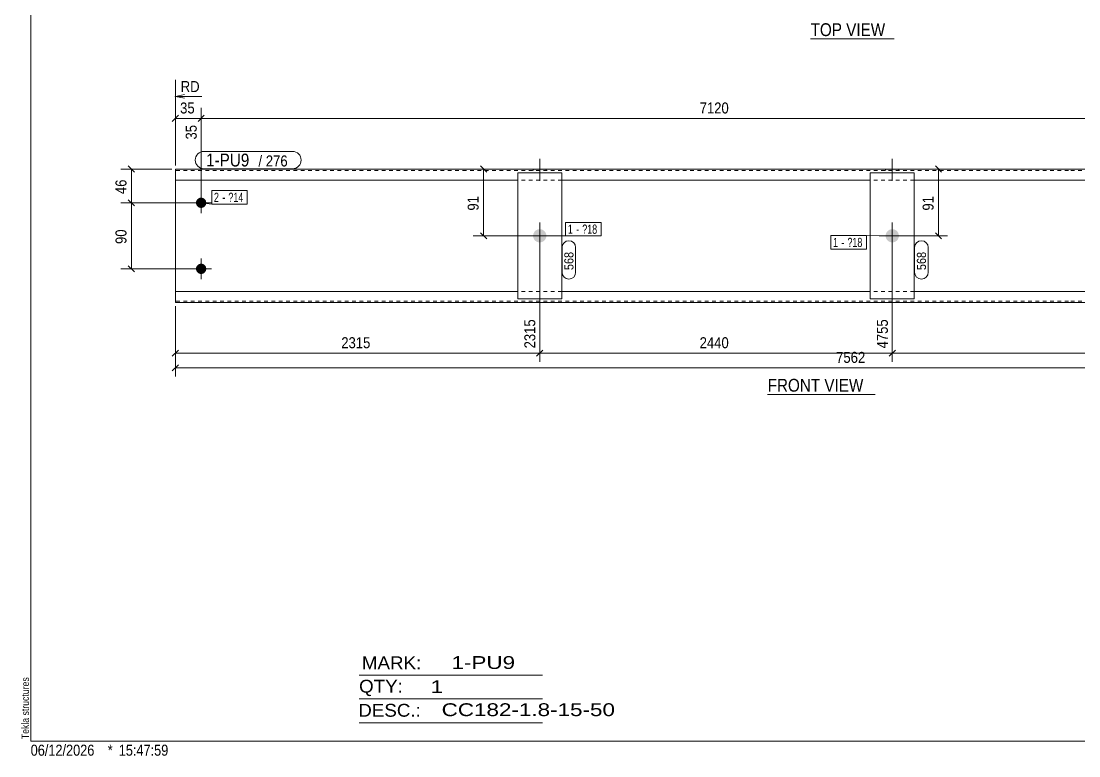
# Model space of a CAD drawing. Header units: millimetres. Extents: x 2 to 579, y 1 to 405.
# Drawn here: x 2.4 to 290.7, y 1 to 201.3 of the extents above; entities that cross this region are included whole.
import ezdxf

# ---------------------------------------------------------------- set-up
doc = ezdxf.new("R2010")
doc.units = ezdxf.units.MM
doc.linetypes.add('XKITLINE00', pattern=[0])
doc.linetypes.add('XKITLINE01', pattern=[4, 1, -1, 1, -1])
for name, color, linetype, lineweight in [('Bolt', 3, 'Continuous', 0), ('BoltMark', 7, 'Continuous', 0), ('Dimensions', 7, 'Continuous', 0), ('DrawingSheet', 5, 'Continuous', 0), ('OtherObjectType', 7, 'Continuous', 0), ('Part', 2, 'Continuous', 0), ('PartMark', 7, 'Continuous', 0)]:
    doc.layers.add(name, color=color, linetype=linetype, lineweight=lineweight)
doc.styles.add('ARIAL', font='ARIAL.TTF')
doc.styles.add('ARIAL_NARROW', font='ARIALN.TTF')

# ---------------------------------------------------------------- blocks, each defined once
blk = doc.blocks.new('*A1')
at = {"layer": 'Bolt'}
blk.add_hatch(color=3, dxfattribs=at).paths.add_polyline_path([(238.04, 160.59), (238.04, 160.95), (241.64, 160.95), (241.64, 160.59)], flags=17)
at = {"layer": 'Bolt', "color": 3, "linetype": 'XKITLINE00', "lineweight": 0}
for p, q in [((239.84, 163.77), (239.84, 157.77)), ((238.04, 160.95), (238.04, 160.59)), ((241.64, 160.95), (241.64, 160.59))]:
    blk.add_line(p, q, dxfattribs=at)
blk = doc.blocks.new('*A2')
at = {"layer": 'Bolt'}
blk.add_hatch(color=3, dxfattribs=at).paths.add_polyline_path([(141.94, 160.59), (141.94, 160.95), (145.54, 160.95), (145.54, 160.59)], flags=17)
at = {"layer": 'Bolt', "color": 3, "linetype": 'XKITLINE00', "lineweight": 0}
for p, q in [((143.74, 163.77), (143.74, 157.77)), ((141.94, 160.95), (141.94, 160.59)), ((145.54, 160.95), (145.54, 160.59))]:
    blk.add_line(p, q, dxfattribs=at)
blk = doc.blocks.new('*A3')
at = {"layer": 'Bolt'}
for points in [[(51.48, 153.15), (51.52, 153.15), (51.55, 153.15), (51.59, 153.14), (51.62, 153.14), (51.66, 153.13), (51.69, 153.13), (51.72, 153.12), (51.76, 153.12), (51.79, 153.11), (51.82, 153.1), (51.86, 153.09), (51.89, 153.08), (51.92, 153.07), (51.95, 153.06), (51.99, 153.04), (52.02, 153.03), (52.05, 153.02), (52.08, 153), (52.11, 152.98), (52.14, 152.97), (52.17, 152.95), (52.2, 152.93), (52.23, 152.91), (52.26, 152.89), (52.28, 152.87), (52.31, 152.85), (52.34, 152.83), (52.36, 152.81), (52.39, 152.79), (52.42, 152.76), (52.44, 152.74), (52.46, 152.72), (52.49, 152.69), (52.51, 152.66), (52.53, 152.64), (52.55, 152.61), (52.57, 152.58), (52.59, 152.56), (52.61, 152.53), (52.63, 152.5), (52.65, 152.47), (52.67, 152.44), (52.68, 152.41), (52.7, 152.38), (52.72, 152.35), (52.73, 152.32), (52.74, 152.29), (52.76, 152.25), (52.77, 152.22), (52.78, 152.19), (52.79, 152.16), (52.8, 152.12), (52.81, 152.09), (52.82, 152.06), (52.82, 152.02), (52.83, 151.99), (52.83, 151.96), (52.84, 151.92), (52.84, 151.89), (52.85, 151.85), (52.85, 151.82), (52.85, 151.78), (52.85, 151.75), (52.85, 151.72), (52.85, 151.68), (52.85, 151.65), (52.84, 151.61), (52.84, 151.58), (52.83, 151.54), (52.83, 151.51), (52.82, 151.48), (52.82, 151.44), (52.81, 151.41), (52.8, 151.38), (52.79, 151.34), (52.78, 151.31), (52.77, 151.28), (52.76, 151.25), (52.74, 151.21), (52.73, 151.18), (52.72, 151.15), (52.7, 151.12), (52.68, 151.09), (52.67, 151.06), (52.65, 151.03), (52.63, 151), (52.61, 150.97), (52.59, 150.94), (52.57, 150.92), (52.55, 150.89), (52.53, 150.86), (52.51, 150.84), (52.49, 150.81), (52.46, 150.78), (52.44, 150.76), (52.42, 150.74), (52.39, 150.71), (52.36, 150.69), (52.34, 150.67), (52.31, 150.65), (52.28, 150.63), (52.26, 150.61), (52.23, 150.59), (52.2, 150.57), (52.17, 150.55), (52.14, 150.53), (52.11, 150.52), (52.08, 150.5), (52.05, 150.48), (52.02, 150.47), (51.99, 150.46), (51.95, 150.44), (51.92, 150.43), (51.89, 150.42), (51.86, 150.41), (51.82, 150.4), (51.79, 150.39), (51.76, 150.38), (51.72, 150.38), (51.69, 150.37), (51.66, 150.37), (51.62, 150.36), (51.59, 150.36), (51.55, 150.35), (51.52, 150.35), (51.48, 150.35), (51.45, 150.35), (51.42, 150.35), (51.38, 150.35), (51.35, 150.35), (51.31, 150.36), (51.28, 150.36), (51.24, 150.37), (51.21, 150.37), (51.18, 150.38), (51.14, 150.38), (51.11, 150.39), (51.08, 150.4), (51.04, 150.41), (51.01, 150.42), (50.98, 150.43), (50.95, 150.44), (50.91, 150.46), (50.88, 150.47), (50.85, 150.48), (50.82, 150.5), (50.79, 150.52), (50.76, 150.53), (50.73, 150.55), (50.7, 150.57), (50.67, 150.59), (50.64, 150.61), (50.62, 150.63), (50.59, 150.65), (50.56, 150.67), (50.54, 150.69), (50.51, 150.71), (50.48, 150.74), (50.46, 150.76), (50.44, 150.78), (50.41, 150.81), (50.39, 150.84), (50.37, 150.86), (50.35, 150.89), (50.33, 150.92), (50.31, 150.94), (50.29, 150.97), (50.27, 151), (50.25, 151.03), (50.23, 151.06), (50.22, 151.09), (50.2, 151.12), (50.18, 151.15), (50.17, 151.18), (50.16, 151.21), (50.14, 151.25), (50.13, 151.28), (50.12, 151.31), (50.11, 151.34), (50.1, 151.38), (50.09, 151.41), (50.08, 151.44), (50.08, 151.48), (50.07, 151.51), (50.07, 151.54), (50.06, 151.58), (50.06, 151.61), (50.05, 151.65), (50.05, 151.68), (50.05, 151.72), (50.05, 151.75), (50.05, 151.78), (50.05, 151.82), (50.05, 151.85), (50.06, 151.89), (50.06, 151.92), (50.07, 151.96), (50.07, 151.99), (50.08, 152.02), (50.08, 152.06), (50.09, 152.09), (50.1, 152.12), (50.11, 152.16), (50.12, 152.19), (50.13, 152.22), (50.14, 152.25), (50.16, 152.29), (50.17, 152.32), (50.18, 152.35), (50.2, 152.38), (50.22, 152.41), (50.23, 152.44), (50.25, 152.47), (50.27, 152.5), (50.29, 152.53), (50.31, 152.56), (50.33, 152.58), (50.35, 152.61), (50.37, 152.64), (50.39, 152.66), (50.41, 152.69), (50.44, 152.72), (50.46, 152.74), (50.48, 152.76), (50.51, 152.79), (50.54, 152.81), (50.56, 152.83), (50.59, 152.85), (50.62, 152.87), (50.64, 152.89), (50.67, 152.91), (50.7, 152.93), (50.73, 152.95), (50.76, 152.97), (50.79, 152.98), (50.82, 153), (50.85, 153.02), (50.88, 153.03), (50.91, 153.04), (50.95, 153.06), (50.98, 153.07), (51.01, 153.08), (51.04, 153.09), (51.08, 153.1), (51.11, 153.11), (51.14, 153.12), (51.18, 153.12), (51.21, 153.13), (51.24, 153.13), (51.28, 153.14), (51.31, 153.14), (51.35, 153.15), (51.38, 153.15), (51.42, 153.15), (51.45, 153.15)], [(51.48, 135.15), (51.52, 135.15), (51.55, 135.15), (51.59, 135.14), (51.62, 135.14), (51.66, 135.13), (51.69, 135.13), (51.72, 135.12), (51.76, 135.12), (51.79, 135.11), (51.82, 135.1), (51.86, 135.09), (51.89, 135.08), (51.92, 135.07), (51.95, 135.06), (51.99, 135.04), (52.02, 135.03), (52.05, 135.02), (52.08, 135), (52.11, 134.98), (52.14, 134.97), (52.17, 134.95), (52.2, 134.93), (52.23, 134.91), (52.26, 134.89), (52.28, 134.87), (52.31, 134.85), (52.34, 134.83), (52.36, 134.81), (52.39, 134.79), (52.42, 134.76), (52.44, 134.74), (52.46, 134.72), (52.49, 134.69), (52.51, 134.66), (52.53, 134.64), (52.55, 134.61), (52.57, 134.58), (52.59, 134.56), (52.61, 134.53), (52.63, 134.5), (52.65, 134.47), (52.67, 134.44), (52.68, 134.41), (52.7, 134.38), (52.72, 134.35), (52.73, 134.32), (52.74, 134.29), (52.76, 134.25), (52.77, 134.22), (52.78, 134.19), (52.79, 134.16), (52.8, 134.12), (52.81, 134.09), (52.82, 134.06), (52.82, 134.02), (52.83, 133.99), (52.83, 133.96), (52.84, 133.92), (52.84, 133.89), (52.85, 133.85), (52.85, 133.82), (52.85, 133.78), (52.85, 133.75), (52.85, 133.72), (52.85, 133.68), (52.85, 133.65), (52.84, 133.61), (52.84, 133.58), (52.83, 133.54), (52.83, 133.51), (52.82, 133.48), (52.82, 133.44), (52.81, 133.41), (52.8, 133.38), (52.79, 133.34), (52.78, 133.31), (52.77, 133.28), (52.76, 133.25), (52.74, 133.21), (52.73, 133.18), (52.72, 133.15), (52.7, 133.12), (52.68, 133.09), (52.67, 133.06), (52.65, 133.03), (52.63, 133), (52.61, 132.97), (52.59, 132.94), (52.57, 132.92), (52.55, 132.89), (52.53, 132.86), (52.51, 132.84), (52.49, 132.81), (52.46, 132.78), (52.44, 132.76), (52.42, 132.74), (52.39, 132.71), (52.36, 132.69), (52.34, 132.67), (52.31, 132.65), (52.28, 132.63), (52.26, 132.61), (52.23, 132.59), (52.2, 132.57), (52.17, 132.55), (52.14, 132.53), (52.11, 132.52), (52.08, 132.5), (52.05, 132.48), (52.02, 132.47), (51.99, 132.46), (51.95, 132.44), (51.92, 132.43), (51.89, 132.42), (51.86, 132.41), (51.82, 132.4), (51.79, 132.39), (51.76, 132.38), (51.72, 132.38), (51.69, 132.37), (51.66, 132.37), (51.62, 132.36), (51.59, 132.36), (51.55, 132.35), (51.52, 132.35), (51.48, 132.35), (51.45, 132.35), (51.42, 132.35), (51.38, 132.35), (51.35, 132.35), (51.31, 132.36), (51.28, 132.36), (51.24, 132.37), (51.21, 132.37), (51.18, 132.38), (51.14, 132.38), (51.11, 132.39), (51.08, 132.4), (51.04, 132.41), (51.01, 132.42), (50.98, 132.43), (50.95, 132.44), (50.91, 132.46), (50.88, 132.47), (50.85, 132.48), (50.82, 132.5), (50.79, 132.52), (50.76, 132.53), (50.73, 132.55), (50.7, 132.57), (50.67, 132.59), (50.64, 132.61), (50.62, 132.63), (50.59, 132.65), (50.56, 132.67), (50.54, 132.69), (50.51, 132.71), (50.48, 132.74), (50.46, 132.76), (50.44, 132.78), (50.41, 132.81), (50.39, 132.84), (50.37, 132.86), (50.35, 132.89), (50.33, 132.92), (50.31, 132.94), (50.29, 132.97), (50.27, 133), (50.25, 133.03), (50.23, 133.06), (50.22, 133.09), (50.2, 133.12), (50.18, 133.15), (50.17, 133.18), (50.16, 133.21), (50.14, 133.25), (50.13, 133.28), (50.12, 133.31), (50.11, 133.34), (50.1, 133.38), (50.09, 133.41), (50.08, 133.44), (50.08, 133.48), (50.07, 133.51), (50.07, 133.54), (50.06, 133.58), (50.06, 133.61), (50.05, 133.65), (50.05, 133.68), (50.05, 133.72), (50.05, 133.75), (50.05, 133.78), (50.05, 133.82), (50.05, 133.85), (50.06, 133.89), (50.06, 133.92), (50.07, 133.96), (50.07, 133.99), (50.08, 134.02), (50.08, 134.06), (50.09, 134.09), (50.1, 134.12), (50.11, 134.16), (50.12, 134.19), (50.13, 134.22), (50.14, 134.25), (50.16, 134.29), (50.17, 134.32), (50.18, 134.35), (50.2, 134.38), (50.22, 134.41), (50.23, 134.44), (50.25, 134.47), (50.27, 134.5), (50.29, 134.53), (50.31, 134.56), (50.33, 134.58), (50.35, 134.61), (50.37, 134.64), (50.39, 134.66), (50.41, 134.69), (50.44, 134.72), (50.46, 134.74), (50.48, 134.76), (50.51, 134.79), (50.54, 134.81), (50.56, 134.83), (50.59, 134.85), (50.62, 134.87), (50.64, 134.89), (50.67, 134.91), (50.7, 134.93), (50.73, 134.95), (50.76, 134.97), (50.79, 134.98), (50.82, 135), (50.85, 135.02), (50.88, 135.03), (50.91, 135.04), (50.95, 135.06), (50.98, 135.07), (51.01, 135.08), (51.04, 135.09), (51.08, 135.1), (51.11, 135.11), (51.14, 135.12), (51.18, 135.12), (51.21, 135.13), (51.24, 135.13), (51.28, 135.14), (51.31, 135.14), (51.35, 135.15), (51.38, 135.15), (51.42, 135.15), (51.45, 135.15)]]:
    blk.add_hatch(color=3, dxfattribs=at).paths.add_polyline_path(points, flags=17)
at = {"layer": 'Bolt', "color": 3, "linetype": 'XKITLINE00', "lineweight": 0}
for p, q in [((51.45, 148.95), (51.45, 154.55)), ((54.25, 151.75), (48.65, 151.75)), ((51.45, 130.95), (51.45, 136.55)), ((54.25, 133.75), (48.65, 133.75))]:
    blk.add_line(p, q, dxfattribs=at)
blk = doc.blocks.new('*A5')
at = {"layer": 'Bolt'}
blk.add_hatch(color=3, dxfattribs=at).paths.add_polyline_path([(145.54, 142.71), (145.54, 142.66), (145.54, 142.62), (145.54, 142.57), (145.53, 142.53), (145.52, 142.49), (145.52, 142.44), (145.51, 142.4), (145.5, 142.36), (145.49, 142.31), (145.48, 142.27), (145.47, 142.23), (145.45, 142.19), (145.44, 142.14), (145.42, 142.1), (145.41, 142.06), (145.39, 142.02), (145.37, 141.98), (145.35, 141.94), (145.33, 141.9), (145.31, 141.86), (145.29, 141.82), (145.26, 141.79), (145.24, 141.75), (145.22, 141.71), (145.19, 141.68), (145.16, 141.64), (145.14, 141.61), (145.11, 141.57), (145.08, 141.54), (145.05, 141.51), (145.02, 141.48), (144.99, 141.45), (144.95, 141.42), (144.92, 141.39), (144.89, 141.36), (144.85, 141.33), (144.82, 141.3), (144.78, 141.28), (144.74, 141.25), (144.71, 141.23), (144.67, 141.21), (144.63, 141.18), (144.59, 141.16), (144.55, 141.14), (144.51, 141.12), (144.47, 141.1), (144.43, 141.09), (144.39, 141.07), (144.35, 141.06), (144.31, 141.04), (144.27, 141.03), (144.22, 141.02), (144.18, 141), (144.14, 140.99), (144.1, 140.98), (144.05, 140.98), (144.01, 140.97), (143.96, 140.96), (143.92, 140.96), (143.88, 140.95), (143.83, 140.95), (143.79, 140.95), (143.74, 140.95), (143.7, 140.95), (143.66, 140.95), (143.61, 140.95), (143.57, 140.96), (143.52, 140.96), (143.48, 140.97), (143.44, 140.98), (143.39, 140.98), (143.35, 140.99), (143.31, 141), (143.26, 141.02), (143.22, 141.03), (143.18, 141.04), (143.14, 141.06), (143.1, 141.07), (143.06, 141.09), (143.01, 141.1), (142.97, 141.12), (142.93, 141.14), (142.9, 141.16), (142.86, 141.18), (142.82, 141.21), (142.78, 141.23), (142.74, 141.25), (142.71, 141.28), (142.67, 141.3), (142.64, 141.33), (142.6, 141.36), (142.57, 141.39), (142.54, 141.42), (142.5, 141.45), (142.47, 141.48), (142.44, 141.51), (142.41, 141.54), (142.38, 141.57), (142.35, 141.61), (142.32, 141.64), (142.3, 141.68), (142.27, 141.71), (142.25, 141.75), (142.22, 141.79), (142.2, 141.82), (142.18, 141.86), (142.16, 141.9), (142.14, 141.94), (142.12, 141.98), (142.1, 142.02), (142.08, 142.06), (142.06, 142.1), (142.05, 142.14), (142.03, 142.19), (142.02, 142.23), (142.01, 142.27), (142, 142.31), (141.99, 142.36), (141.98, 142.4), (141.97, 142.44), (141.96, 142.49), (141.96, 142.53), (141.95, 142.57), (141.95, 142.62), (141.95, 142.66), (141.94, 142.71), (141.94, 142.75), (141.94, 142.79), (141.95, 142.84), (141.95, 142.88), (141.95, 142.93), (141.96, 142.97), (141.96, 143.01), (141.97, 143.06), (141.98, 143.1), (141.99, 143.14), (142, 143.19), (142.01, 143.23), (142.02, 143.27), (142.03, 143.31), (142.05, 143.36), (142.06, 143.4), (142.08, 143.44), (142.1, 143.48), (142.12, 143.52), (142.14, 143.56), (142.16, 143.6), (142.18, 143.64), (142.2, 143.68), (142.22, 143.71), (142.25, 143.75), (142.27, 143.79), (142.3, 143.82), (142.32, 143.86), (142.35, 143.89), (142.38, 143.93), (142.41, 143.96), (142.44, 143.99), (142.47, 144.02), (142.5, 144.05), (142.54, 144.08), (142.57, 144.11), (142.6, 144.14), (142.64, 144.17), (142.67, 144.2), (142.71, 144.22), (142.74, 144.25), (142.78, 144.27), (142.82, 144.29), (142.86, 144.32), (142.9, 144.34), (142.93, 144.36), (142.97, 144.38), (143.01, 144.4), (143.06, 144.41), (143.1, 144.43), (143.14, 144.44), (143.18, 144.46), (143.22, 144.47), (143.26, 144.48), (143.31, 144.5), (143.35, 144.51), (143.39, 144.52), (143.44, 144.52), (143.48, 144.53), (143.52, 144.54), (143.57, 144.54), (143.61, 144.55), (143.66, 144.55), (143.7, 144.55), (143.74, 144.55), (143.79, 144.55), (143.83, 144.55), (143.88, 144.55), (143.92, 144.54), (143.96, 144.54), (144.01, 144.53), (144.05, 144.52), (144.1, 144.52), (144.14, 144.51), (144.18, 144.5), (144.22, 144.48), (144.27, 144.47), (144.31, 144.46), (144.35, 144.44), (144.39, 144.43), (144.43, 144.41), (144.47, 144.4), (144.51, 144.38), (144.55, 144.36), (144.59, 144.34), (144.63, 144.32), (144.67, 144.29), (144.71, 144.27), (144.74, 144.25), (144.78, 144.22), (144.82, 144.2), (144.85, 144.17), (144.89, 144.14), (144.92, 144.11), (144.95, 144.08), (144.99, 144.05), (145.02, 144.02), (145.05, 143.99), (145.08, 143.96), (145.11, 143.93), (145.14, 143.89), (145.16, 143.86), (145.19, 143.82), (145.22, 143.79), (145.24, 143.75), (145.26, 143.71), (145.29, 143.68), (145.31, 143.64), (145.33, 143.6), (145.35, 143.56), (145.37, 143.52), (145.39, 143.48), (145.41, 143.44), (145.42, 143.4), (145.44, 143.36), (145.45, 143.31), (145.47, 143.27), (145.48, 143.23), (145.49, 143.19), (145.5, 143.14), (145.51, 143.1), (145.52, 143.06), (145.52, 143.01), (145.53, 142.97), (145.54, 142.93), (145.54, 142.88), (145.54, 142.84), (145.54, 142.79), (145.54, 142.75)], flags=17)
at = {"layer": 'Bolt', "color": 3, "linetype": 'XKITLINE00', "lineweight": 0}
for p, q in [((143.74, 146.35), (143.74, 139.15)), ((147.34, 142.75), (140.14, 142.75))]:
    blk.add_line(p, q, dxfattribs=at)
blk = doc.blocks.new('*A6')
at = {"layer": 'Bolt'}
blk.add_hatch(color=3, dxfattribs=at).paths.add_polyline_path([(241.64, 142.71), (241.64, 142.66), (241.64, 142.62), (241.64, 142.57), (241.63, 142.53), (241.62, 142.49), (241.62, 142.44), (241.61, 142.4), (241.6, 142.36), (241.59, 142.31), (241.58, 142.27), (241.57, 142.23), (241.55, 142.19), (241.54, 142.14), (241.52, 142.1), (241.51, 142.06), (241.49, 142.02), (241.47, 141.98), (241.45, 141.94), (241.43, 141.9), (241.41, 141.86), (241.39, 141.82), (241.36, 141.79), (241.34, 141.75), (241.32, 141.71), (241.29, 141.68), (241.26, 141.64), (241.24, 141.61), (241.21, 141.57), (241.18, 141.54), (241.15, 141.51), (241.12, 141.48), (241.09, 141.45), (241.05, 141.42), (241.02, 141.39), (240.99, 141.36), (240.95, 141.33), (240.92, 141.3), (240.88, 141.28), (240.84, 141.25), (240.81, 141.23), (240.77, 141.21), (240.73, 141.18), (240.69, 141.16), (240.65, 141.14), (240.61, 141.12), (240.57, 141.1), (240.53, 141.09), (240.49, 141.07), (240.45, 141.06), (240.41, 141.04), (240.37, 141.03), (240.32, 141.02), (240.28, 141), (240.24, 140.99), (240.2, 140.98), (240.15, 140.98), (240.11, 140.97), (240.06, 140.96), (240.02, 140.96), (239.98, 140.95), (239.93, 140.95), (239.89, 140.95), (239.84, 140.95), (239.8, 140.95), (239.76, 140.95), (239.71, 140.95), (239.67, 140.96), (239.62, 140.96), (239.58, 140.97), (239.54, 140.98), (239.49, 140.98), (239.45, 140.99), (239.41, 141), (239.36, 141.02), (239.32, 141.03), (239.28, 141.04), (239.24, 141.06), (239.2, 141.07), (239.16, 141.09), (239.11, 141.1), (239.07, 141.12), (239.03, 141.14), (239, 141.16), (238.96, 141.18), (238.92, 141.21), (238.88, 141.23), (238.84, 141.25), (238.81, 141.28), (238.77, 141.3), (238.74, 141.33), (238.7, 141.36), (238.67, 141.39), (238.64, 141.42), (238.6, 141.45), (238.57, 141.48), (238.54, 141.51), (238.51, 141.54), (238.48, 141.57), (238.45, 141.61), (238.42, 141.64), (238.4, 141.68), (238.37, 141.71), (238.35, 141.75), (238.32, 141.79), (238.3, 141.82), (238.28, 141.86), (238.26, 141.9), (238.24, 141.94), (238.22, 141.98), (238.2, 142.02), (238.18, 142.06), (238.16, 142.1), (238.15, 142.14), (238.13, 142.19), (238.12, 142.23), (238.11, 142.27), (238.1, 142.31), (238.09, 142.36), (238.08, 142.4), (238.07, 142.44), (238.06, 142.49), (238.06, 142.53), (238.05, 142.57), (238.05, 142.62), (238.05, 142.66), (238.04, 142.71), (238.04, 142.75), (238.04, 142.79), (238.05, 142.84), (238.05, 142.88), (238.05, 142.93), (238.06, 142.97), (238.06, 143.01), (238.07, 143.06), (238.08, 143.1), (238.09, 143.14), (238.1, 143.19), (238.11, 143.23), (238.12, 143.27), (238.13, 143.31), (238.15, 143.36), (238.16, 143.4), (238.18, 143.44), (238.2, 143.48), (238.22, 143.52), (238.24, 143.56), (238.26, 143.6), (238.28, 143.64), (238.3, 143.68), (238.32, 143.71), (238.35, 143.75), (238.37, 143.79), (238.4, 143.82), (238.42, 143.86), (238.45, 143.89), (238.48, 143.93), (238.51, 143.96), (238.54, 143.99), (238.57, 144.02), (238.6, 144.05), (238.64, 144.08), (238.67, 144.11), (238.7, 144.14), (238.74, 144.17), (238.77, 144.2), (238.81, 144.22), (238.84, 144.25), (238.88, 144.27), (238.92, 144.29), (238.96, 144.32), (239, 144.34), (239.03, 144.36), (239.07, 144.38), (239.11, 144.4), (239.16, 144.41), (239.2, 144.43), (239.24, 144.44), (239.28, 144.46), (239.32, 144.47), (239.36, 144.48), (239.41, 144.5), (239.45, 144.51), (239.49, 144.52), (239.54, 144.52), (239.58, 144.53), (239.62, 144.54), (239.67, 144.54), (239.71, 144.55), (239.76, 144.55), (239.8, 144.55), (239.84, 144.55), (239.89, 144.55), (239.93, 144.55), (239.98, 144.55), (240.02, 144.54), (240.06, 144.54), (240.11, 144.53), (240.15, 144.52), (240.2, 144.52), (240.24, 144.51), (240.28, 144.5), (240.32, 144.48), (240.37, 144.47), (240.41, 144.46), (240.45, 144.44), (240.49, 144.43), (240.53, 144.41), (240.57, 144.4), (240.61, 144.38), (240.65, 144.36), (240.69, 144.34), (240.73, 144.32), (240.77, 144.29), (240.81, 144.27), (240.84, 144.25), (240.88, 144.22), (240.92, 144.2), (240.95, 144.17), (240.99, 144.14), (241.02, 144.11), (241.05, 144.08), (241.09, 144.05), (241.12, 144.02), (241.15, 143.99), (241.18, 143.96), (241.21, 143.93), (241.24, 143.89), (241.26, 143.86), (241.29, 143.82), (241.32, 143.79), (241.34, 143.75), (241.36, 143.71), (241.39, 143.68), (241.41, 143.64), (241.43, 143.6), (241.45, 143.56), (241.47, 143.52), (241.49, 143.48), (241.51, 143.44), (241.52, 143.4), (241.54, 143.36), (241.55, 143.31), (241.57, 143.27), (241.58, 143.23), (241.59, 143.19), (241.6, 143.14), (241.61, 143.1), (241.62, 143.06), (241.62, 143.01), (241.63, 142.97), (241.64, 142.93), (241.64, 142.88), (241.64, 142.84), (241.64, 142.79), (241.64, 142.75)], flags=17)
at = {"layer": 'Bolt', "color": 3, "linetype": 'XKITLINE00', "lineweight": 0}
for p, q in [((239.84, 146.35), (239.84, 139.15)), ((243.44, 142.75), (236.24, 142.75))]:
    blk.add_line(p, q, dxfattribs=at)
blk = doc.blocks.new('*A7')
at = {"layer": 'Part', "color": 2, "linetype": 'XKITLINE00', "lineweight": 0}
for p, q in [((44.45, 124.55), (44.45, 160.95)), ((95.64, 160.95), (44.45, 160.95)), ((191.74, 160.95), (95.74, 160.95)), ((287.84, 160.95), (191.84, 160.95)), ((413.54, 160.95), (287.94, 160.95)), ((95.64, 157.95), (44.45, 157.95)), ((137.74, 157.95), (95.74, 157.95)), ((191.74, 157.95), (149.74, 157.95)), ((233.84, 157.95), (191.84, 157.95)), ((287.84, 157.95), (245.84, 157.95)), ((413.54, 157.95), (287.94, 157.95)), ((95.64, 127.55), (44.45, 127.55)), ((137.74, 127.55), (95.74, 127.55)), ((191.74, 127.55), (149.74, 127.55)), ((233.84, 127.55), (191.84, 127.55)), ((287.84, 127.55), (245.84, 127.55)), ((413.54, 127.55), (287.94, 127.55)), ((95.64, 124.55), (44.45, 124.55)), ((191.74, 124.55), (95.74, 124.55)), ((287.84, 124.55), (191.84, 124.55)), ((413.54, 124.55), (287.94, 124.55))]:
    blk.add_line(p, q, dxfattribs=at)
at = {"layer": 'Part', "color": 7, "linetype": 'XKITLINE01', "lineweight": 0}
for p, q in [((95.64, 160.59), (44.45, 160.59)), ((191.74, 160.59), (95.74, 160.59)), ((287.84, 160.59), (191.84, 160.59)), ((413.54, 160.59), (287.94, 160.59)), ((149.74, 157.95), (137.74, 157.95)), ((245.84, 157.95), (233.84, 157.95)), ((149.74, 127.55), (137.74, 127.55)), ((245.84, 127.55), (233.84, 127.55)), ((95.64, 124.91), (44.45, 124.91)), ((191.74, 124.91), (95.74, 124.91)), ((287.84, 124.91), (191.84, 124.91)), ((413.54, 124.91), (287.94, 124.91))]:
    blk.add_line(p, q, dxfattribs=at)
blk = doc.blocks.new('*A8')
at = {"layer": 'Part', "color": 2, "linetype": 'XKITLINE00', "lineweight": 0}
for p, q in [((137.74, 159.95), (137.74, 125.55)), ((149.74, 159.95), (137.74, 159.95)), ((149.74, 125.55), (149.74, 159.95)), ((137.74, 125.55), (149.74, 125.55))]:
    blk.add_line(p, q, dxfattribs=at)
blk = doc.blocks.new('*A9')
at = {"layer": 'Part', "color": 2, "linetype": 'XKITLINE00', "lineweight": 0}
for p, q in [((233.84, 159.95), (233.84, 125.55)), ((245.84, 159.95), (233.84, 159.95)), ((245.84, 125.55), (245.84, 159.95)), ((233.84, 125.55), (245.84, 125.55))]:
    blk.add_line(p, q, dxfattribs=at)
blk = doc.blocks.new('*A19')
at = {"layer": 'DrawingSheet', "color": 5, "linetype": 'XKITLINE00', "lineweight": 0}
for p, q in [((5, 405), (5, 5)), ((5, 5), (579, 5))]:
    blk.add_line(p, q, dxfattribs=at)
at = {"layer": 'DrawingSheet', "color": 5, "style": 'ARIAL', "width": 0.85}
blk.add_text('Tekla structures', height=2, rotation=90, dxfattribs=at).set_placement((4.5, 5.5))
blk = doc.blocks.new('*A23')
at = {"layer": 'OtherObjectType', "color": 6, "linetype": 'XKITLINE00', "lineweight": 0}
for p, q in [((94.5, 23), (144.5, 23)), ((94.5, 16.5), (144.5, 16.5)), ((94.5, 10), (144.5, 10))]:
    blk.add_line(p, q, dxfattribs=at)
at = {"layer": 'OtherObjectType', "color": 6, "style": 'ARIAL_NARROW'}
for s, width, p in [('MARK:', 1.275, (95.27, 24.58)), ('1-PU9', 1.525501, (119.69, 24.65)), ('QTY:', 1.275, (94.5, 18.19)), ('1', 1.525501, (113.99, 18.05)), ('DESC.:', 1.275, (94.29, 11.63)), ('CC182-1.8-15-50', 1.525501, (117, 11.79))]:
    blk.add_text(s, height=3.5, dxfattribs=dict(at, width=width)).set_placement(p)
blk = doc.blocks.new('*A26')
at = {"layer": 'OtherObjectType', "color": 7, "style": 'ARIAL_NARROW', "width": 1.008832}
for s, p in [('06/12/2026', (4.99, 1)), ('*', (26, 1)), ('15:47:59', (29, 1))]:
    blk.add_text(s, height=3, dxfattribs=at).set_placement(p)
blk = doc.blocks.new('*A27')
at = {"layer": 'Dimensions', "color": 7, "linetype": 'XKITLINE00', "lineweight": 0}
for p, q in [((44.45, 123.55), (44.45, 104.35)), ((45.3, 107.6), (43.6, 105.9)), ((44.45, 106.75), (413.54, 106.75))]:
    blk.add_line(p, q, dxfattribs=at)
at = {"layer": 'Dimensions', "color": 3}
blk.add_point((44.45, 106.75), dxfattribs=at)
at = {"layer": 'Dimensions', "color": 3, "style": 'ARIAL', "width": 0.85}
blk.add_text('7562', height=3, dxfattribs=at).set_placement((224.54, 108.1))
blk = doc.blocks.new('*A28')
at = {"layer": 'Dimensions', "color": 7, "linetype": 'XKITLINE00', "lineweight": 0}
for p, q in [((143.74, 141.75), (143.74, 108.35)), ((44.45, 123.55), (44.45, 108.35)), ((45.3, 111.6), (43.6, 109.9)), ((44.45, 110.75), (143.74, 110.75)), ((144.59, 111.6), (142.9, 109.9))]:
    blk.add_line(p, q, dxfattribs=at)
at = {"layer": 'Dimensions', "color": 3}
for p in [(44.45, 110.75), (143.74, 110.75)]:
    blk.add_point(p, dxfattribs=at)
at = {"layer": 'Dimensions', "color": 3, "style": 'ARIAL', "width": 0.85}
blk.add_text('2315', height=3, rotation=90.0002, dxfattribs=at).set_placement((142.54, 112.05))
blk.add_text('2315', height=3, dxfattribs=at).set_placement((89.65, 112.1))
blk = doc.blocks.new('*A29')
at = {"layer": 'Dimensions', "color": 7, "linetype": 'XKITLINE00', "lineweight": 0}
for p, q in [((143.74, 141.75), (143.74, 108.35)), ((239.84, 141.75), (239.84, 108.35)), ((144.59, 111.6), (142.9, 109.9)), ((143.74, 110.75), (239.84, 110.75)), ((240.69, 111.6), (239, 109.9))]:
    blk.add_line(p, q, dxfattribs=at)
at = {"layer": 'Dimensions', "color": 3}
for p in [(143.74, 110.75), (239.84, 110.75)]:
    blk.add_point(p, dxfattribs=at)
at = {"layer": 'Dimensions', "color": 3, "style": 'ARIAL', "width": 0.85}
blk.add_text('4755', height=3, rotation=90.0002, dxfattribs=at).set_placement((238.64, 112.05))
blk.add_text('2440', height=3, dxfattribs=at).set_placement((187.34, 112.1))
blk = doc.blocks.new('*A30')
at = {"layer": 'Dimensions', "color": 7, "linetype": 'XKITLINE00', "lineweight": 0}
for p, q in [((239.84, 141.75), (239.84, 108.35)), ((413.54, 123.55), (413.54, 108.35)), ((240.69, 111.6), (239, 109.9)), ((239.84, 110.75), (413.54, 110.75)), ((414.39, 111.6), (412.69, 109.9))]:
    blk.add_line(p, q, dxfattribs=at)
at = {"layer": 'Dimensions', "color": 3}
for p in [(239.84, 110.75), (413.54, 110.75)]:
    blk.add_point(p, dxfattribs=at)
at = {"layer": 'Dimensions', "color": 3, "style": 'ARIAL', "width": 0.85}
blk.add_text('7562', height=3, rotation=90.0002, dxfattribs=at).set_placement((412.34, 112.05))
blk.add_text('2807', height=3, dxfattribs=at).set_placement((322.24, 112.1))
blk = doc.blocks.new('*A31')
at = {"layer": 'Dimensions', "color": 7, "linetype": 'XKITLINE00', "lineweight": 0}
for p, q in [((44.45, 161.95), (44.45, 185.25)), ((46.95, 181.25), (44.45, 180.75)), ((46.95, 180.25), (44.45, 180.75)), ((51.67, 180.75), (44.45, 180.75)), ((44.45, 161.95), (44.45, 177.6)), ((51.45, 152.75), (51.45, 177.6)), ((45.3, 175.6), (43.6, 173.9)), ((44.45, 174.75), (51.45, 174.75)), ((52.3, 175.6), (50.6, 173.9))]:
    blk.add_line(p, q, dxfattribs=at)
at = {"layer": 'Dimensions', "color": 7}
blk.add_point((44.45, 180.75), dxfattribs=at)
at = {"layer": 'Dimensions', "color": 3}
for p in [(44.45, 174.75), (51.45, 174.75)]:
    blk.add_point(p, dxfattribs=at)
at = {"layer": 'Dimensions', "color": 3, "style": 'ARIAL', "width": 0.85}
for s, p in [('RD', (45.89, 181.95)), ('35', (45.72, 176.1))]:
    blk.add_text(s, height=3, dxfattribs=at).set_placement(p)
blk.add_text('35', height=3, rotation=90.0002, dxfattribs=at).set_placement((50.25, 169))
blk = doc.blocks.new('*A32')
at = {"layer": 'Dimensions', "color": 7, "linetype": 'XKITLINE00', "lineweight": 0}
for p, q in [((51.45, 152.75), (51.45, 177.6)), ((332.14, 152.75), (332.14, 177.6)), ((52.3, 175.6), (50.6, 173.9)), ((51.45, 174.75), (332.14, 174.75)), ((332.99, 175.6), (331.29, 173.9))]:
    blk.add_line(p, q, dxfattribs=at)
at = {"layer": 'Dimensions', "color": 3}
for p in [(51.45, 174.75), (332.14, 174.75)]:
    blk.add_point(p, dxfattribs=at)
at = {"layer": 'Dimensions', "color": 3, "style": 'ARIAL', "width": 0.85}
blk.add_text('7120', height=3, dxfattribs=at).set_placement((187.34, 176.1))
blk.add_text('7155', height=3, rotation=90.0002, dxfattribs=at).set_placement((330.94, 164.55))
blk = doc.blocks.new('*A35')
at = {"layer": 'Dimensions', "color": 7, "linetype": 'XKITLINE00', "lineweight": 0}
for p, q in [((127.6, 161.8), (129.3, 160.1)), ((142.74, 160.95), (125.6, 160.95)), ((128.45, 142.75), (128.45, 160.95)), ((142.74, 142.75), (125.6, 142.75)), ((127.6, 143.6), (129.3, 141.9))]:
    blk.add_line(p, q, dxfattribs=at)
at = {"layer": 'Dimensions', "color": 3}
for p in [(128.45, 160.95), (128.45, 142.75)]:
    blk.add_point(p, dxfattribs=at)
at = {"layer": 'Dimensions', "color": 3, "style": 'ARIAL', "width": 0.85}
blk.add_text('91', height=3, rotation=90.0002, dxfattribs=at).set_placement((127.1, 149.62))
blk = doc.blocks.new('*A36')
at = {"layer": 'Dimensions', "color": 7, "linetype": 'XKITLINE00', "lineweight": 0}
for p, q in [((251.6, 161.8), (253.3, 160.1)), ((240.84, 160.95), (254.85, 160.95)), ((252.45, 142.75), (252.45, 160.95)), ((240.84, 142.75), (254.85, 142.75)), ((251.6, 143.6), (253.3, 141.9))]:
    blk.add_line(p, q, dxfattribs=at)
at = {"layer": 'Dimensions', "color": 3}
for p in [(252.45, 160.95), (252.45, 142.75)]:
    blk.add_point(p, dxfattribs=at)
at = {"layer": 'Dimensions', "color": 3, "style": 'ARIAL', "width": 0.85}
blk.add_text('91', height=3, rotation=90.0002, dxfattribs=at).set_placement((251.1, 149.62))
blk = doc.blocks.new('*A37')
at = {"layer": 'Dimensions', "color": 7, "linetype": 'XKITLINE00', "lineweight": 0}
for p, q in [((50.45, 151.75), (29.6, 151.75)), ((31.6, 152.6), (33.3, 150.9)), ((32.45, 133.75), (32.45, 151.75)), ((50.45, 133.75), (29.6, 133.75)), ((31.6, 134.6), (33.3, 132.9))]:
    blk.add_line(p, q, dxfattribs=at)
at = {"layer": 'Dimensions', "color": 3}
for p in [(32.45, 151.75), (32.45, 133.75)]:
    blk.add_point(p, dxfattribs=at)
at = {"layer": 'Dimensions', "color": 3, "style": 'ARIAL', "width": 0.85}
blk.add_text('90', height=3, rotation=90.0002, dxfattribs=at).set_placement((31.1, 140.52))
blk = doc.blocks.new('*A38')
at = {"layer": 'Dimensions', "color": 7, "linetype": 'XKITLINE00', "lineweight": 0}
for p, q in [((31.6, 161.8), (33.3, 160.1)), ((43.45, 160.95), (29.6, 160.95)), ((32.45, 151.75), (32.45, 160.95)), ((50.45, 151.75), (29.6, 151.75)), ((31.6, 152.6), (33.3, 150.9))]:
    blk.add_line(p, q, dxfattribs=at)
at = {"layer": 'Dimensions', "color": 3}
for p in [(32.45, 160.95), (32.45, 151.75)]:
    blk.add_point(p, dxfattribs=at)
at = {"layer": 'Dimensions', "color": 3, "style": 'ARIAL', "width": 0.85}
blk.add_text('46', height=3, rotation=90.0002, dxfattribs=at).set_placement((31.1, 154.12))
blk = doc.blocks.new('*A41')
at = {"layer": 'BoltMark', "color": 7, "linetype": 'XKITLINE00', "lineweight": 0}
for p, q in [((223.09, 142.79), (232.78, 142.79)), ((223.09, 139.09), (223.09, 142.79)), ((232.78, 139.09), (232.78, 142.79)), ((239.84, 142.75), (232.78, 142.79)), ((223.09, 139.09), (232.78, 139.09))]:
    blk.add_line(p, q, dxfattribs=at)
at = {"layer": 'BoltMark', "color": 3, "style": 'ARIAL_NARROW', "width": 0.85}
for s, p in [('1', (223.69, 139.69)), ('?18', (227.62, 139.69)), ('-', (225.96, 139.69))]:
    blk.add_text(s, height=2.5, dxfattribs=at).set_placement(p)
blk = doc.blocks.new('*A42')
at = {"layer": 'BoltMark', "color": 7, "linetype": 'XKITLINE00', "lineweight": 0}
for p, q in [((150.81, 146.41), (160.5, 146.41)), ((150.81, 142.71), (150.81, 146.41)), ((160.5, 142.71), (160.5, 146.41)), ((143.74, 142.75), (150.81, 142.71)), ((150.81, 142.71), (160.5, 142.71))]:
    blk.add_line(p, q, dxfattribs=at)
at = {"layer": 'BoltMark', "color": 3, "style": 'ARIAL_NARROW', "width": 0.85}
for s, p in [('1', (151.41, 143.31)), ('-', (153.68, 143.31)), ('?18', (155.34, 143.31))]:
    blk.add_text(s, height=2.5, dxfattribs=at).set_placement(p)
blk = doc.blocks.new('*A44')
at = {"layer": 'BoltMark', "color": 7, "linetype": 'XKITLINE00', "lineweight": 0}
for p, q in [((54.35, 155.1), (64.04, 155.1)), ((54.35, 151.4), (54.35, 155.1)), ((64.04, 151.4), (64.04, 155.1)), ((51.45, 151.75), (54.35, 151.4)), ((54.35, 151.4), (64.04, 151.4))]:
    blk.add_line(p, q, dxfattribs=at)
at = {"layer": 'BoltMark', "color": 3, "style": 'ARIAL_NARROW', "width": 0.85}
for s, p in [('2', (54.95, 152)), ('-', (57.22, 152)), ('?14', (58.88, 152))]:
    blk.add_text(s, height=2.5, dxfattribs=at).set_placement(p)
blk = doc.blocks.new('*A45')
at = {"layer": 'PartMark', "color": 7, "linetype": 'XKITLINE00', "lineweight": 0}
for p, q in [((245.94, 132.8), (245.94, 139.56)), ((249.64, 132.8), (249.64, 139.56))]:
    blk.add_line(p, q, dxfattribs=at)
for centre, start, end in [((247.79, 139.56), 0, 180), ((247.79, 132.8), 180, 0)]:
    blk.add_arc(centre, 1.85, start, end, dxfattribs=at)
at = {"layer": 'PartMark', "color": 3, "style": 'ARIAL', "width": 0.85}
blk.add_text('568', height=2.5, rotation=90.0002, dxfattribs=at).set_placement((249.04, 133.4))
blk = doc.blocks.new('*A46')
at = {"layer": 'PartMark', "color": 7, "linetype": 'XKITLINE00', "lineweight": 0}
for p, q in [((149.84, 132.8), (149.84, 139.56)), ((153.54, 132.8), (153.54, 139.56))]:
    blk.add_line(p, q, dxfattribs=at)
for centre, start, end in [((151.69, 139.56), 0, 180), ((151.69, 132.8), 180, 0)]:
    blk.add_arc(centre, 1.85, start, end, dxfattribs=at)
at = {"layer": 'PartMark', "color": 3, "style": 'ARIAL', "width": 0.85}
blk.add_text('568', height=2.5, rotation=90.0002, dxfattribs=at).set_placement((152.94, 133.4))
blk = doc.blocks.new('*A47')
at = {"layer": 'PartMark', "color": 7, "linetype": 'XKITLINE00', "lineweight": 0}
for p, q in [((52.2, 165.75), (76.37, 165.75)), ((52.2, 161.05), (76.37, 161.05))]:
    blk.add_line(p, q, dxfattribs=at)
for centre, start, end in [((52.2, 163.4), 90, 270), ((76.37, 163.4), 270, 90)]:
    blk.add_arc(centre, 2.35, start, end, dxfattribs=at)
at = {"layer": 'PartMark', "color": 1, "style": 'ARIAL', "width": 0.85}
blk.add_text('1-PU9', height=3.5, dxfattribs=at).set_placement((52.8, 161.65))
at = {"layer": 'PartMark', "color": 3, "style": 'ARIAL', "width": 0.85}
for s, p in [('/', (67.08, 161.65)), ('276', (69.09, 161.65))]:
    blk.add_text(s, height=3, dxfattribs=at).set_placement(p)
blk = doc.blocks.new('*A48')
at = {"layer": 'OtherObjectType', "color": 7, "linetype": 'XKITLINE00', "lineweight": 0}
blk.add_line((205.87, 99.5), (235.17, 99.5), dxfattribs=at)
at = {"layer": 'OtherObjectType', "color": 7, "style": 'ARIAL', "width": 0.85}
blk.add_text('FRONT VIEW', height=3.5, dxfattribs=at).set_placement((205.87, 100.25))
blk = doc.blocks.new('*A59')
at = {"layer": 'OtherObjectType', "color": 7, "linetype": 'XKITLINE00', "lineweight": 0}
blk.add_line((217.58, 196.45), (240.4, 196.45), dxfattribs=at)
at = {"layer": 'OtherObjectType', "color": 7, "style": 'ARIAL', "width": 0.85}
blk.add_text('TOP VIEW', height=3.5, dxfattribs=at).set_placement((217.58, 197.2))

msp = doc.modelspace()

# ---------------------------------------------------------------- block references
at = {"lineweight": 0}
for name in ['*A19', '*A59', '*A31', '*A32', '*A47', '*A38', '*A35', '*A2', '*A1', '*A36', '*A8', '*A9', '*A3', '*A44', '*A37', '*A5', '*A42', '*A6', '*A28', '*A29', '*A46', '*A41', '*A30', '*A45', '*A27', '*A48', '*A23', '*A26']:
    msp.add_blockref(name, (0, 0), dxfattribs=at)
at = {"layer": 'Part', "lineweight": 0}
msp.add_blockref('*A7', (0, 0), dxfattribs=at)

doc.saveas('drawing.dxf')
